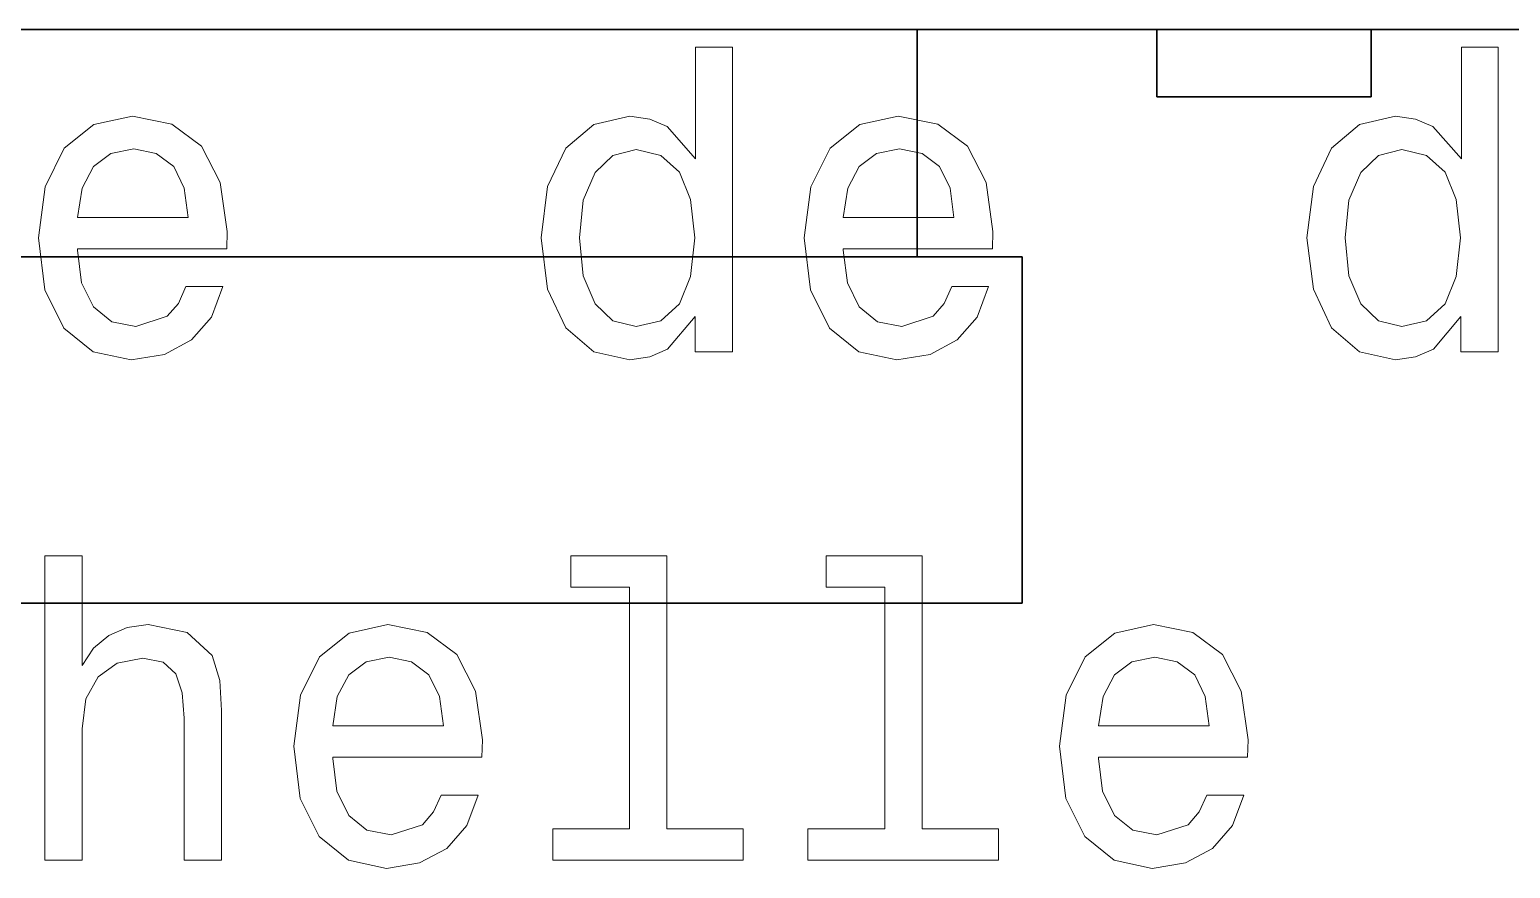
# Model space of a CAD drawing. Extents: x 487 to 800, y 314 to 605.
# Drawn here: x 586.86 to 604.47, y 356.82 to 366.8 of the extents above; entities that cross this region are included whole.
import ezdxf

# ---------------------------------------------------------------- set-up
doc = ezdxf.new("R2010")
doc.units = 0

msp = doc.modelspace()

# ---------------------------------------------------------------- linework, layer by layer
at = {"color": 7, "lineweight": 35}
msp.add_line((579.717, 366.796), (608.717, 366.796), dxfattribs=at)
at = {"color": 7, "lineweight": 35, "ltscale": 0.0675}
msp.add_line((597.417, 366.796), (597.417, 364.095), dxfattribs=at)
at = {"color": 7, "lineweight": 35, "ltscale": 0.02}
for p, q in [((600.267, 366.796), (600.267, 365.996)), ((602.817, 366.796), (602.817, 365.996))]:
    msp.add_line(p, q, dxfattribs=at)
at = {"color": 7, "lineweight": 35, "ltscale": 0.06375}
msp.add_line((600.267, 365.996), (602.817, 365.996), dxfattribs=at)
at = {"color": 7, "lineweight": 35, "ltscale": 0.4625}
for p, q in [((580.167, 364.095), (598.667, 364.095)), ((580.167, 359.975), (598.667, 359.975))]:
    msp.add_line(p, q, dxfattribs=at)
at = {"color": 7, "lineweight": 35, "ltscale": 0.103}
msp.add_line((598.667, 364.095), (598.667, 359.975), dxfattribs=at)
at = {"color": 7, "lineweight": 13}
for points in [[(594.778, 363.382), (594.778, 362.964), (595.222, 362.964), (595.222, 366.585), (594.783, 366.585), (594.783, 365.258), (594.445, 365.642), (594.238, 365.732), (594.001, 365.768), (593.572, 365.667), (593.24, 365.384), (593.023, 364.93), (592.947, 364.32), (593.023, 363.71), (593.24, 363.251), (593.572, 362.964), (594.001, 362.868), (594.238, 362.903), (594.45, 362.994)], [(603.886, 363.382), (603.886, 362.964), (604.33, 362.964), (604.33, 366.585), (603.891, 366.585), (603.891, 365.258), (603.553, 365.642), (603.346, 365.732), (603.109, 365.768), (602.681, 365.667), (602.348, 365.384), (602.131, 364.93), (602.055, 364.32), (602.131, 363.71), (602.348, 363.251), (602.681, 362.964), (603.109, 362.868), (603.346, 362.903), (603.558, 362.994)], [(587.43, 364.189), (589.205, 364.189), (589.21, 364.396), (589.129, 364.976), (588.907, 365.41), (588.554, 365.672), (588.085, 365.768), (587.626, 365.667), (587.273, 365.384), (587.047, 364.925), (586.966, 364.32), (587.041, 363.7), (587.268, 363.246), (587.616, 362.964), (588.07, 362.868), (588.464, 362.933), (588.786, 363.105), (589.023, 363.377), (589.16, 363.74), (588.721, 363.74), (588.63, 363.538), (588.499, 363.387), (588.126, 363.266), (587.838, 363.322), (587.621, 363.498), (587.48, 363.786), (587.43, 364.174)], [(596.538, 364.189), (598.313, 364.189), (598.318, 364.396), (598.237, 364.976), (598.016, 365.41), (597.663, 365.672), (597.193, 365.768), (596.735, 365.667), (596.382, 365.384), (596.155, 364.925), (596.074, 364.32), (596.15, 363.7), (596.376, 363.246), (596.724, 362.964), (597.178, 362.868), (597.572, 362.933), (597.894, 363.105), (598.132, 363.377), (598.268, 363.74), (597.829, 363.74), (597.738, 363.538), (597.607, 363.387), (597.234, 363.266), (596.946, 363.322), (596.729, 363.498), (596.588, 363.786), (596.538, 364.174)], [(587.43, 364.562), (587.485, 364.91), (587.621, 365.167), (587.828, 365.324), (588.101, 365.379), (588.368, 365.324), (588.575, 365.167), (588.701, 364.91), (588.746, 364.562)], [(594.077, 365.369), (594.369, 365.299), (594.591, 365.102), (594.722, 364.774), (594.773, 364.32), (594.722, 363.861), (594.591, 363.533), (594.369, 363.332), (594.077, 363.266), (593.799, 363.332), (593.588, 363.533), (593.446, 363.866), (593.401, 364.32), (593.446, 364.769), (593.588, 365.097), (593.799, 365.299)], [(596.538, 364.562), (596.593, 364.91), (596.729, 365.167), (596.936, 365.324), (597.209, 365.379), (597.476, 365.324), (597.683, 365.167), (597.809, 364.91), (597.854, 364.562)], [(603.185, 365.369), (603.477, 365.299), (603.699, 365.102), (603.83, 364.774), (603.881, 364.32), (603.83, 363.861), (603.699, 363.533), (603.477, 363.332), (603.185, 363.266), (602.907, 363.332), (602.696, 363.533), (602.554, 363.866), (602.509, 364.32), (602.554, 364.769), (602.696, 365.097), (602.907, 365.299)], [(587.041, 356.917), (587.485, 356.917), (587.485, 358.48), (587.531, 358.838), (587.677, 359.1), (587.904, 359.262), (588.206, 359.322), (588.449, 359.272), (588.6, 359.136), (588.675, 358.909), (588.701, 358.606), (588.701, 356.917), (589.144, 356.917), (589.144, 358.697), (589.124, 359.055), (589.034, 359.353), (588.736, 359.625), (588.272, 359.721), (588.02, 359.685), (587.803, 359.59), (587.621, 359.438), (587.485, 359.232), (587.485, 360.538), (587.041, 360.538)], [(593.996, 360.165), (593.996, 357.29), (593.083, 357.29), (593.083, 356.917), (595.348, 356.917), (595.348, 357.29), (594.44, 357.29), (594.44, 360.538), (593.3, 360.538), (593.3, 360.165)], [(597.032, 360.165), (597.032, 357.29), (596.119, 357.29), (596.119, 356.917), (598.384, 356.917), (598.384, 357.29), (597.476, 357.29), (597.476, 360.538), (596.336, 360.538), (596.336, 360.165)], [(590.466, 358.142), (592.241, 358.142), (592.246, 358.349), (592.165, 358.929), (591.943, 359.363), (591.59, 359.625), (591.121, 359.721), (590.663, 359.62), (590.31, 359.337), (590.083, 358.879), (590.002, 358.273), (590.078, 357.653), (590.304, 357.199), (590.652, 356.917), (591.106, 356.821), (591.5, 356.886), (591.822, 357.058), (592.06, 357.33), (592.196, 357.693), (591.757, 357.693), (591.666, 357.492), (591.535, 357.34), (591.162, 357.219), (590.874, 357.275), (590.657, 357.451), (590.516, 357.739), (590.466, 358.127)], [(599.574, 358.142), (601.349, 358.142), (601.354, 358.349), (601.273, 358.929), (601.052, 359.363), (600.699, 359.625), (600.229, 359.721), (599.771, 359.62), (599.418, 359.337), (599.191, 358.879), (599.11, 358.273), (599.186, 357.653), (599.413, 357.199), (599.76, 356.917), (600.214, 356.821), (600.608, 356.886), (600.931, 357.058), (601.168, 357.33), (601.304, 357.693), (600.865, 357.693), (600.774, 357.492), (600.643, 357.34), (600.27, 357.219), (599.982, 357.275), (599.766, 357.451), (599.624, 357.739), (599.574, 358.127)], [(590.466, 358.515), (590.521, 358.863), (590.657, 359.121), (590.864, 359.277), (591.137, 359.332), (591.404, 359.277), (591.611, 359.121), (591.737, 358.863), (591.782, 358.515)], [(599.574, 358.515), (599.629, 358.863), (599.766, 359.121), (599.972, 359.277), (600.245, 359.332), (600.512, 359.277), (600.719, 359.121), (600.845, 358.863), (600.89, 358.515)]]:
    msp.add_lwpolyline(points, close=True, dxfattribs=at)

doc.saveas('drawing.dxf')
